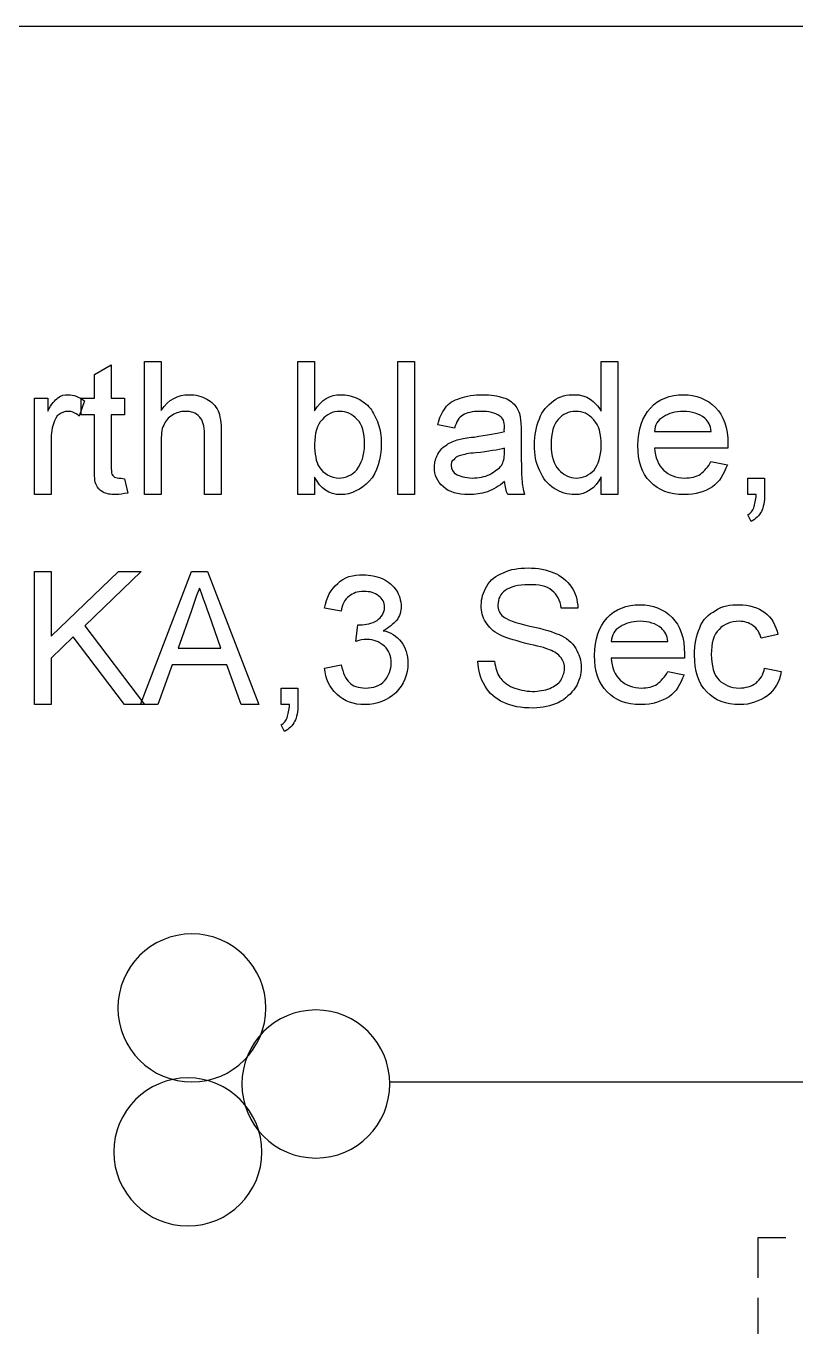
# Model space of a CAD drawing. Header units: millimetres. Extents: x 12 to 286, y 8 to 173.
# Drawn here: x 209.36 to 217.5, y 109.76 to 123.6 of the extents above; entities that cross this region are included whole.
import ezdxf

# ---------------------------------------------------------------- set-up
doc = ezdxf.new("R2010")
doc.units = ezdxf.units.MM
doc.layers.get('0').update_dxf_attribs({"linetype": 'CONTINUOUS'})

msp = doc.modelspace()

# ---------------------------------------------------------------- linework, layer by layer
at = {"color": 0}
for p, q in [((163.42, 123.599), (272.641, 123.599)), ((210.079, 119.911), (210.256, 120.013)), ((210.256, 120.013), (210.256, 119.662)), ((210.608, 118.64), (210.608, 120.051)), ((210.608, 120.051), (210.785, 120.051)), ((210.785, 120.051), (210.785, 119.531)), ((212.232, 118.64), (212.232, 120.051)), ((212.232, 120.051), (212.408, 120.051)), ((212.408, 120.051), (212.408, 119.527)), ((213.29, 118.64), (213.29, 120.051)), ((213.29, 120.051), (213.467, 120.051)), ((213.467, 120.051), (213.467, 118.64)), ((215.441, 119.524), (215.441, 120.051)), ((215.441, 120.051), (215.617, 120.051)), ((215.617, 120.051), (215.617, 118.64)), ((210.079, 119.662), (210.079, 119.911)), ((209.444, 118.64), (209.444, 119.662)), ((209.444, 119.662), (209.586, 119.662)), ((209.586, 119.662), (209.586, 119.523)), ((209.973, 119.633), (209.917, 119.472)), ((209.939, 119.485), (209.939, 119.662)), ((209.939, 119.662), (210.079, 119.662)), ((210.256, 119.662), (210.396, 119.662)), ((210.396, 119.662), (210.396, 119.485)), ((210.079, 119.485), (209.939, 119.485)), ((210.079, 118.933), (210.079, 119.485)), ((210.396, 119.485), (210.256, 119.485)), ((210.256, 119.485), (210.256, 118.944)), ((213.89, 119.345), (213.713, 119.379)), ((209.62, 119.184), (209.62, 118.64)), ((210.785, 119.189), (210.785, 118.64)), ((211.244, 118.64), (211.244, 119.277)), ((211.42, 119.295), (211.42, 118.64)), ((214.595, 119.311), (214.595, 119.101)), ((216.006, 119.309), (216.606, 119.309)), ((214.417, 119.085), (214.419, 119.133)), ((216.781, 119.133), (216.006, 119.133)), ((216.603, 118.992), (216.776, 118.956)), ((216.603, 118.992), (216.603, 118.992)), ((210.396, 118.806), (210.432, 118.656)), ((212.408, 118.825), (212.408, 118.64)), ((214.419, 118.78), (214.419, 118.78)), ((215.441, 118.64), (215.441, 118.828)), ((216.994, 118.64), (216.994, 118.816)), ((216.994, 118.816), (217.171, 118.816)), ((217.171, 118.816), (217.171, 118.64)), ((209.62, 118.64), (209.444, 118.64)), ((210.785, 118.64), (210.608, 118.64)), ((211.42, 118.64), (211.244, 118.64)), ((212.408, 118.64), (212.232, 118.64)), ((213.467, 118.64), (213.29, 118.64)), ((214.629, 118.64), (214.453, 118.64)), ((215.617, 118.64), (215.441, 118.64)), ((217.081, 118.64), (216.994, 118.64)), ((217.029, 118.357), (216.994, 118.427)), ((209.444, 116.417), (209.444, 117.828)), ((209.444, 117.828), (209.62, 117.828)), ((209.62, 117.828), (209.62, 117.142)), ((209.62, 117.142), (210.333, 117.828)), ((210.572, 117.828), (209.977, 117.253)), ((210.333, 117.828), (210.572, 117.828)), ((210.564, 116.417), (211.106, 117.828)), ((211.106, 117.828), (211.275, 117.828)), ((211.275, 117.828), (211.817, 116.417)), ((211.102, 117.402), (210.964, 117.016)), ((212.689, 117.405), (212.513, 117.439)), ((215.194, 117.439), (215.018, 117.439)), ((209.977, 117.253), (210.608, 116.417)), ((211.417, 117.016), (211.292, 117.37)), ((212.846, 117.086), (212.865, 117.263)), ((209.854, 117.136), (209.62, 116.91)), ((210.396, 116.417), (209.854, 117.136)), ((217.311, 117.158), (217.135, 117.122)), ((210.964, 117.016), (211.417, 117.016)), ((215.547, 117.086), (216.147, 117.086)), ((209.62, 116.91), (209.62, 116.417)), ((210.9, 116.84), (210.749, 116.417)), ((211.479, 116.84), (210.9, 116.84)), ((211.631, 116.417), (211.479, 116.84)), ((212.513, 116.805), (212.689, 116.84)), ((214.136, 116.876), (214.313, 116.876)), ((216.322, 116.91), (215.547, 116.91)), ((216.145, 116.769), (216.318, 116.733)), ((216.145, 116.769), (216.145, 116.769)), ((217.171, 116.805), (217.347, 116.769)), ((212.055, 116.417), (212.055, 116.593)), ((212.055, 116.593), (212.232, 116.593)), ((212.232, 116.593), (212.232, 116.417)), ((209.62, 116.417), (209.444, 116.417)), ((210.608, 116.417), (210.396, 116.417)), ((210.749, 116.417), (210.564, 116.417)), ((211.817, 116.417), (211.631, 116.417)), ((212.142, 116.417), (212.055, 116.417)), ((212.09, 116.134), (212.055, 116.204)), ((213.204, 112.423), (219.681, 112.423)), ((217.099, 110.772), (217.099, 110.349)), ((217.395, 110.772), (217.099, 110.772)), ((217.099, 110.137), (217.099, 109.757))]:
    msp.add_line(p, q, dxfattribs=at)
for points in [[(209.586, 119.523), (209.624, 119.605), (209.659, 119.64), (209.692, 119.663)], [(209.692, 119.663), (209.725, 119.698), (209.761, 119.698), (209.801, 119.698)], [(209.801, 119.698), (209.856, 119.698), (209.915, 119.676), (209.973, 119.633)], [(210.785, 119.531), (210.863, 119.65), (210.961, 119.698), (211.08, 119.698)], [(211.08, 119.698), (211.148, 119.698), (211.216, 119.683), (211.268, 119.652)], [(211.268, 119.652), (211.315, 119.626), (211.362, 119.581), (211.386, 119.527)], [(212.408, 119.527), (212.48, 119.65), (212.572, 119.698), (212.685, 119.698)], [(212.685, 119.698), (212.736, 119.698), (212.806, 119.686), (212.862, 119.659)], [(212.862, 119.659), (212.907, 119.636), (212.962, 119.599), (212.998, 119.553)], [(213.791, 119.557), (213.825, 119.614), (213.88, 119.637), (213.949, 119.66)], [(213.949, 119.66), (214.009, 119.686), (214.098, 119.698), (214.187, 119.698)], [(214.187, 119.698), (214.273, 119.698), (214.35, 119.687), (214.406, 119.666)], [(214.406, 119.666), (214.454, 119.655), (214.504, 119.618), (214.53, 119.585)], [(214.787, 119.443), (214.816, 119.527), (214.871, 119.587), (214.938, 119.632)], [(214.938, 119.632), (214.996, 119.686), (215.08, 119.698), (215.163, 119.698)], [(215.163, 119.698), (215.222, 119.698), (215.277, 119.681), (215.325, 119.65)], [(215.325, 119.65), (215.364, 119.622), (215.412, 119.575), (215.441, 119.524)], [(215.963, 119.556), (216.043, 119.65), (216.169, 119.698), (216.312, 119.698)], [(216.312, 119.698), (216.442, 119.698), (216.563, 119.652), (216.651, 119.561)], [(209.705, 119.487), (209.673, 119.475), (209.658, 119.432), (209.646, 119.391)], [(209.799, 119.521), (209.763, 119.521), (209.733, 119.509), (209.705, 119.487)], [(209.917, 119.472), (209.872, 119.509), (209.838, 119.521), (209.799, 119.521)], [(210.903, 119.482), (210.856, 119.457), (210.83, 119.42), (210.812, 119.375)], [(211.04, 119.521), (210.989, 119.521), (210.946, 119.508), (210.903, 119.482)], [(211.19, 119.462), (211.148, 119.509), (211.104, 119.521), (211.04, 119.521)], [(211.244, 119.277), (211.244, 119.373), (211.226, 119.423), (211.19, 119.462)], [(211.386, 119.527), (211.408, 119.484), (211.42, 119.396), (211.42, 119.295)], [(212.675, 119.521), (212.596, 119.521), (212.54, 119.491), (212.487, 119.432)], [(212.86, 119.435), (212.799, 119.498), (212.748, 119.521), (212.675, 119.521)], [(212.998, 119.553), (213.026, 119.509), (213.061, 119.454), (213.082, 119.389)], [(213.713, 119.379), (213.728, 119.452), (213.754, 119.512), (213.791, 119.557)], [(213.978, 119.482), (213.932, 119.458), (213.909, 119.41), (213.89, 119.345)], [(214.164, 119.521), (214.07, 119.521), (214.018, 119.508), (213.978, 119.482)], [(214.368, 119.472), (214.315, 119.509), (214.255, 119.521), (214.164, 119.521)], [(214.419, 119.348), (214.419, 119.417), (214.402, 119.448), (214.368, 119.472)], [(214.53, 119.585), (214.555, 119.555), (214.576, 119.512), (214.585, 119.462)], [(214.585, 119.462), (214.583, 119.44), (214.595, 119.381), (214.595, 119.311)], [(215.173, 119.521), (215.094, 119.521), (215.036, 119.493), (214.986, 119.436)], [(215.364, 119.432), (215.302, 119.498), (215.248, 119.521), (215.173, 119.521)], [(215.83, 119.159), (215.83, 119.333), (215.874, 119.462), (215.963, 119.556)], [(216.101, 119.464), (216.035, 119.433), (216.011, 119.374), (216.006, 119.309)], [(216.312, 119.521), (216.22, 119.521), (216.158, 119.502), (216.101, 119.464)], [(216.537, 119.448), (216.478, 119.498), (216.403, 119.521), (216.312, 119.521)], [(216.651, 119.561), (216.735, 119.48), (216.782, 119.344), (216.782, 119.178)], [(209.646, 119.391), (209.62, 119.335), (209.62, 119.258), (209.62, 119.184)], [(210.812, 119.375), (210.785, 119.331), (210.785, 119.268), (210.785, 119.189)], [(212.487, 119.432), (212.432, 119.379), (212.408, 119.287), (212.408, 119.175)], [(212.937, 119.17), (212.937, 119.301), (212.911, 119.378), (212.86, 119.435)], [(213.082, 119.389), (213.101, 119.334), (213.114, 119.257), (213.114, 119.184)], [(214.417, 119.309), (214.406, 119.33), (214.419, 119.342), (214.419, 119.348)], [(214.735, 119.167), (214.735, 119.269), (214.752, 119.36), (214.787, 119.443)], [(214.986, 119.436), (214.936, 119.384), (214.912, 119.29), (214.912, 119.167)], [(215.441, 119.155), (215.441, 119.286), (215.416, 119.374), (215.364, 119.432)], [(216.606, 119.309), (216.597, 119.371), (216.574, 119.418), (216.537, 119.448)], [(213.114, 119.184), (213.114, 119.017), (213.071, 118.875), (212.987, 118.781)], [(213.806, 119.167), (213.837, 119.192), (213.888, 119.211), (213.936, 119.224)], [(213.936, 119.224), (213.968, 119.237), (214.025, 119.242), (214.096, 119.25)], [(214.096, 119.25), (214.231, 119.275), (214.348, 119.286), (214.417, 119.309)], [(212.408, 119.175), (212.408, 119.073), (212.423, 118.985), (212.455, 118.936)], [(212.856, 118.904), (212.901, 118.969), (212.937, 119.052), (212.937, 119.17)], [(213.677, 118.932), (213.677, 118.989), (213.689, 119.027), (213.713, 119.068)], [(213.713, 119.068), (213.736, 119.119), (213.767, 119.143), (213.806, 119.167)], [(213.953, 119.054), (213.911, 119.046), (213.896, 119.028), (213.88, 119.009)], [(214.115, 119.082), (214.034, 119.079), (213.984, 119.064), (213.953, 119.054)], [(214.419, 119.133), (214.351, 119.114), (214.25, 119.096), (214.115, 119.082)], [(214.388, 118.952), (214.406, 118.982), (214.417, 119.025), (214.417, 119.085)], [(214.595, 119.101), (214.595, 118.966), (214.598, 118.854), (214.602, 118.799)], [(214.791, 118.892), (214.748, 118.981), (214.735, 119.064), (214.735, 119.167)], [(214.912, 119.167), (214.912, 119.05), (214.938, 118.962), (214.992, 118.903)], [(215.365, 118.9), (215.407, 118.962), (215.441, 119.041), (215.441, 119.155)], [(215.962, 118.776), (215.864, 118.868), (215.83, 118.995), (215.83, 119.159)], [(216.006, 119.133), (216.013, 119.031), (216.045, 118.952), (216.104, 118.897)], [(216.782, 119.178), (216.782, 119.177), (216.782, 119.154), (216.781, 119.133)], [(210.099, 118.741), (210.079, 118.773), (210.079, 118.835), (210.079, 118.933)], [(210.256, 118.944), (210.256, 118.904), (210.258, 118.87), (210.263, 118.857)], [(212.455, 118.936), (212.503, 118.863), (212.579, 118.816), (212.669, 118.816)], [(212.669, 118.816), (212.736, 118.816), (212.804, 118.845), (212.856, 118.904)], [(213.771, 118.721), (213.701, 118.784), (213.677, 118.846), (213.677, 118.932)], [(213.88, 119.009), (213.854, 118.995), (213.854, 118.967), (213.854, 118.944)], [(213.854, 118.944), (213.854, 118.911), (213.873, 118.877), (213.91, 118.852)], [(214.264, 118.854), (214.313, 118.89), (214.361, 118.912), (214.388, 118.952)], [(214.992, 118.903), (215.041, 118.85), (215.108, 118.816), (215.179, 118.816)], [(216.493, 118.857), (216.53, 118.896), (216.577, 118.93), (216.603, 118.992)], [(216.776, 118.956), (216.738, 118.856), (216.695, 118.777), (216.618, 118.722)], [(210.263, 118.857), (210.265, 118.854), (210.276, 118.834), (210.287, 118.827)], [(210.287, 118.827), (210.287, 118.827), (210.315, 118.816), (210.336, 118.816)], [(210.336, 118.816), (210.348, 118.816), (210.371, 118.812), (210.396, 118.806)], [(212.684, 118.64), (212.557, 118.64), (212.474, 118.702), (212.408, 118.825)], [(212.987, 118.781), (212.897, 118.697), (212.802, 118.64), (212.684, 118.64)], [(213.91, 118.852), (213.94, 118.839), (214.002, 118.816), (214.074, 118.816)], [(214.074, 118.816), (214.143, 118.816), (214.209, 118.828), (214.264, 118.854)], [(214.419, 118.78), (214.359, 118.729), (214.299, 118.692), (214.237, 118.671)], [(214.453, 118.64), (214.435, 118.679), (214.423, 118.726), (214.419, 118.78)], [(214.602, 118.799), (214.605, 118.748), (214.616, 118.69), (214.629, 118.64)], [(214.945, 118.705), (214.868, 118.751), (214.828, 118.812), (214.791, 118.892)], [(215.441, 118.828), (215.379, 118.71), (215.285, 118.64), (215.164, 118.64)], [(215.179, 118.816), (215.246, 118.816), (215.314, 118.843), (215.365, 118.9)], [(216.322, 118.64), (216.159, 118.64), (216.05, 118.685), (215.962, 118.776)], [(216.104, 118.897), (216.154, 118.85), (216.236, 118.816), (216.324, 118.816)], [(216.324, 118.816), (216.391, 118.816), (216.447, 118.83), (216.493, 118.857)], [(210.169, 118.667), (210.13, 118.688), (210.112, 118.711), (210.099, 118.741)], [(210.308, 118.64), (210.243, 118.64), (210.202, 118.649), (210.169, 118.667)], [(210.432, 118.656), (210.385, 118.65), (210.345, 118.64), (210.308, 118.64)], [(214.04, 118.64), (213.92, 118.64), (213.834, 118.667), (213.771, 118.721)], [(214.237, 118.671), (214.165, 118.65), (214.11, 118.64), (214.04, 118.64)], [(215.164, 118.64), (215.083, 118.64), (215.011, 118.661), (214.945, 118.705)], [(216.618, 118.722), (216.537, 118.674), (216.442, 118.64), (216.322, 118.64)], [(217.057, 118.5), (217.063, 118.543), (217.08, 118.579), (217.081, 118.64)], [(217.171, 118.64), (217.171, 118.566), (217.158, 118.507), (217.136, 118.462)], [(216.994, 118.427), (217.023, 118.444), (217.044, 118.468), (217.057, 118.5)], [(217.136, 118.462), (217.113, 118.418), (217.078, 118.382), (217.029, 118.357)], [(214.231, 117.671), (214.263, 117.738), (214.331, 117.781), (214.408, 117.814)], [(214.408, 117.814), (214.477, 117.851), (214.571, 117.864), (214.667, 117.864)], [(214.667, 117.864), (214.77, 117.864), (214.862, 117.846), (214.941, 117.813)], [(214.941, 117.813), (215.011, 117.784), (215.083, 117.729), (215.126, 117.662)], [(212.513, 117.439), (212.533, 117.552), (212.58, 117.639), (212.653, 117.7)], [(212.653, 117.7), (212.715, 117.769), (212.816, 117.792), (212.925, 117.792)], [(212.925, 117.792), (212.991, 117.792), (213.068, 117.777), (213.13, 117.748)], [(213.13, 117.748), (213.188, 117.72), (213.242, 117.676), (213.275, 117.624)], [(214.172, 117.467), (214.172, 117.542), (214.191, 117.607), (214.231, 117.671)], [(214.673, 117.687), (214.558, 117.687), (214.478, 117.665), (214.425, 117.624)], [(214.92, 117.624), (214.862, 117.675), (214.782, 117.687), (214.673, 117.687)], [(215.126, 117.662), (215.168, 117.604), (215.192, 117.523), (215.194, 117.439)], [(211.19, 117.651), (211.157, 117.573), (211.133, 117.49), (211.102, 117.402)], [(211.292, 117.37), (211.245, 117.498), (211.216, 117.581), (211.19, 117.651)], [(212.772, 117.563), (212.725, 117.533), (212.702, 117.475), (212.689, 117.405)], [(212.93, 117.615), (212.857, 117.615), (212.815, 117.599), (212.772, 117.563)], [(213.087, 117.567), (213.043, 117.604), (212.995, 117.615), (212.93, 117.615)], [(213.148, 117.445), (213.148, 117.504), (213.128, 117.536), (213.087, 117.567)], [(213.275, 117.624), (213.301, 117.581), (213.324, 117.518), (213.324, 117.458)], [(214.425, 117.624), (214.372, 117.592), (214.348, 117.533), (214.348, 117.474)], [(215.018, 117.439), (215.009, 117.522), (214.975, 117.583), (214.92, 117.624)], [(213.07, 117.307), (213.114, 117.346), (213.148, 117.383), (213.148, 117.445)], [(213.324, 117.458), (213.324, 117.409), (213.308, 117.352), (213.276, 117.307)], [(214.22, 117.289), (214.183, 117.346), (214.172, 117.401), (214.172, 117.467)], [(214.348, 117.474), (214.348, 117.424), (214.366, 117.381), (214.404, 117.35)], [(215.505, 117.335), (215.584, 117.428), (215.711, 117.475), (215.853, 117.475)], [(215.853, 117.475), (215.983, 117.475), (216.104, 117.429), (216.192, 117.338)], [(216.484, 117.23), (216.515, 117.322), (216.578, 117.373), (216.652, 117.413)], [(216.652, 117.413), (216.724, 117.463), (216.809, 117.475), (216.899, 117.475)], [(216.899, 117.475), (217.008, 117.475), (217.103, 117.447), (217.173, 117.392)], [(217.173, 117.392), (217.244, 117.341), (217.29, 117.259), (217.311, 117.158)], [(212.865, 117.263), (212.864, 117.263), (212.883, 117.262), (212.89, 117.262)], [(212.89, 117.262), (212.948, 117.263), (213.016, 117.277), (213.07, 117.307)], [(213.276, 117.307), (213.236, 117.271), (213.196, 117.226), (213.133, 117.199)], [(214.369, 117.155), (214.296, 117.191), (214.253, 117.235), (214.22, 117.289)], [(214.404, 117.35), (214.432, 117.323), (214.533, 117.282), (214.685, 117.249)], [(214.685, 117.249), (214.831, 117.219), (214.941, 117.184), (214.996, 117.158)], [(215.371, 116.938), (215.371, 117.11), (215.416, 117.239), (215.505, 117.335)], [(215.853, 117.299), (215.761, 117.299), (215.699, 117.279), (215.642, 117.241)], [(216.078, 117.227), (216.02, 117.275), (215.946, 117.299), (215.853, 117.299)], [(216.192, 117.338), (216.276, 117.259), (216.323, 117.121), (216.323, 116.955)], [(216.902, 117.299), (216.809, 117.299), (216.742, 117.271), (216.688, 117.213)], [(217.049, 117.253), (217.001, 117.286), (216.96, 117.299), (216.902, 117.299)], [(217.135, 117.122), (217.118, 117.18), (217.089, 117.224), (217.049, 117.253)], [(212.961, 117.106), (212.922, 117.111), (212.892, 117.099), (212.846, 117.086)], [(213.147, 117.035), (213.086, 117.088), (213.037, 117.106), (212.961, 117.106)], [(213.133, 117.199), (213.209, 117.19), (213.279, 117.14), (213.326, 117.08)], [(214.642, 117.066), (214.508, 117.104), (214.422, 117.126), (214.369, 117.155)], [(214.996, 117.158), (215.072, 117.132), (215.134, 117.071), (215.173, 117.012)], [(215.642, 117.241), (215.578, 117.21), (215.554, 117.151), (215.547, 117.086)], [(216.147, 117.086), (216.138, 117.148), (216.116, 117.195), (216.078, 117.227)], [(216.429, 116.942), (216.429, 117.053), (216.447, 117.147), (216.484, 117.23)], [(216.688, 117.213), (216.629, 117.162), (216.606, 117.069), (216.606, 116.947)], [(213.218, 116.858), (213.218, 116.935), (213.195, 116.989), (213.147, 117.035)], [(213.326, 117.08), (213.371, 117.022), (213.395, 116.944), (213.395, 116.855)], [(214.894, 116.998), (214.85, 117.019), (214.771, 117.035), (214.642, 117.066)], [(215.017, 116.913), (214.982, 116.957), (214.952, 116.975), (214.894, 116.998)], [(215.173, 117.012), (215.205, 116.955), (215.23, 116.885), (215.23, 116.809)], [(212.689, 116.84), (212.708, 116.753), (212.737, 116.689), (212.776, 116.651)], [(213.149, 116.669), (213.195, 116.73), (213.218, 116.783), (213.218, 116.858)], [(213.395, 116.855), (213.395, 116.739), (213.352, 116.629), (213.267, 116.543)], [(214.212, 116.612), (214.162, 116.695), (214.139, 116.778), (214.136, 116.876)], [(214.313, 116.876), (214.321, 116.806), (214.339, 116.75), (214.369, 116.706)], [(215.054, 116.794), (215.054, 116.842), (215.041, 116.878), (215.017, 116.913)], [(215.505, 116.553), (215.407, 116.645), (215.371, 116.772), (215.371, 116.938)], [(215.547, 116.91), (215.554, 116.808), (215.586, 116.73), (215.645, 116.674)], [(216.323, 116.955), (216.323, 116.954), (216.323, 116.931), (216.322, 116.91)], [(216.56, 116.552), (216.465, 116.645), (216.429, 116.774), (216.429, 116.942)], [(216.606, 116.947), (216.606, 116.834), (216.633, 116.733), (216.688, 116.677)], [(212.646, 116.524), (212.56, 116.607), (212.524, 116.689), (212.513, 116.805)], [(214.369, 116.706), (214.391, 116.672), (214.443, 116.626), (214.505, 116.599)], [(215.015, 116.673), (215.029, 116.718), (215.054, 116.75), (215.054, 116.794)], [(215.23, 116.809), (215.23, 116.743), (215.21, 116.662), (215.167, 116.594)], [(216.035, 116.634), (216.071, 116.673), (216.118, 116.707), (216.145, 116.769)], [(216.318, 116.733), (216.279, 116.633), (216.236, 116.556), (216.159, 116.499)], [(217.08, 116.645), (217.122, 116.685), (217.157, 116.732), (217.171, 116.805)], [(217.347, 116.769), (217.328, 116.659), (217.278, 116.572), (217.2, 116.511)], [(212.776, 116.651), (212.809, 116.616), (212.872, 116.593), (212.948, 116.593)], [(212.948, 116.593), (213.032, 116.593), (213.102, 116.618), (213.149, 116.669)], [(214.409, 116.439), (214.317, 116.482), (214.259, 116.537), (214.212, 116.612)], [(214.505, 116.599), (214.562, 116.581), (214.638, 116.557), (214.715, 116.557)], [(214.715, 116.557), (214.778, 116.557), (214.844, 116.568), (214.897, 116.589)], [(214.897, 116.589), (214.944, 116.611), (214.989, 116.637), (215.015, 116.673)], [(215.167, 116.594), (215.123, 116.538), (215.065, 116.475), (214.986, 116.437)], [(215.863, 116.417), (215.7, 116.417), (215.593, 116.462), (215.505, 116.553)], [(215.645, 116.674), (215.696, 116.629), (215.779, 116.593), (215.867, 116.593)], [(215.867, 116.593), (215.932, 116.593), (215.988, 116.607), (216.035, 116.634)], [(216.909, 116.417), (216.757, 116.417), (216.648, 116.462), (216.56, 116.552)], [(216.688, 116.677), (216.739, 116.629), (216.814, 116.593), (216.902, 116.593)], [(216.902, 116.593), (216.968, 116.593), (217.033, 116.611), (217.08, 116.645)], [(212.119, 116.279), (212.124, 116.321), (212.141, 116.356), (212.142, 116.417)], [(212.232, 116.417), (212.232, 116.344), (212.219, 116.284), (212.197, 116.239)], [(212.941, 116.417), (212.821, 116.417), (212.725, 116.453), (212.646, 116.524)], [(213.267, 116.543), (213.177, 116.464), (213.072, 116.417), (212.941, 116.417)], [(214.722, 116.381), (214.591, 116.381), (214.493, 116.4), (214.409, 116.439)], [(214.986, 116.437), (214.907, 116.406), (214.82, 116.381), (214.722, 116.381)], [(216.159, 116.499), (216.078, 116.453), (215.983, 116.417), (215.863, 116.417)], [(217.2, 116.511), (217.11, 116.453), (217.023, 116.417), (216.909, 116.417)], [(212.055, 116.204), (212.084, 116.221), (212.105, 116.246), (212.119, 116.279)], [(212.197, 116.239), (212.174, 116.195), (212.139, 116.159), (212.09, 116.134)], [(211.11, 113.99), (210.677, 113.99), (210.326, 113.639), (210.326, 113.206)], [(211.893, 113.206), (211.893, 113.639), (211.541, 113.99), (211.11, 113.99)], [(210.326, 113.206), (210.326, 112.775), (210.677, 112.423), (211.11, 112.423)], [(211.11, 112.423), (211.541, 112.423), (211.893, 112.775), (211.893, 113.206)], [(212.422, 113.185), (211.989, 113.185), (211.639, 112.835), (211.639, 112.402)], [(213.204, 112.402), (213.204, 112.835), (212.854, 113.185), (212.422, 113.185)], [(211.067, 112.466), (210.634, 112.466), (210.283, 112.115), (210.283, 111.682)], [(211.85, 111.682), (211.85, 112.115), (211.5, 112.466), (211.067, 112.466)], [(211.639, 112.402), (211.639, 111.97), (211.989, 111.618), (212.422, 111.618)], [(212.422, 111.618), (212.854, 111.618), (213.204, 111.97), (213.204, 112.402)], [(210.283, 111.682), (210.283, 111.25), (210.634, 110.899), (211.067, 110.899)], [(211.067, 110.899), (211.5, 110.899), (211.85, 111.25), (211.85, 111.682)]]:
    msp.add_open_spline(points, degree=3, dxfattribs=at)

doc.saveas('drawing.dxf')
